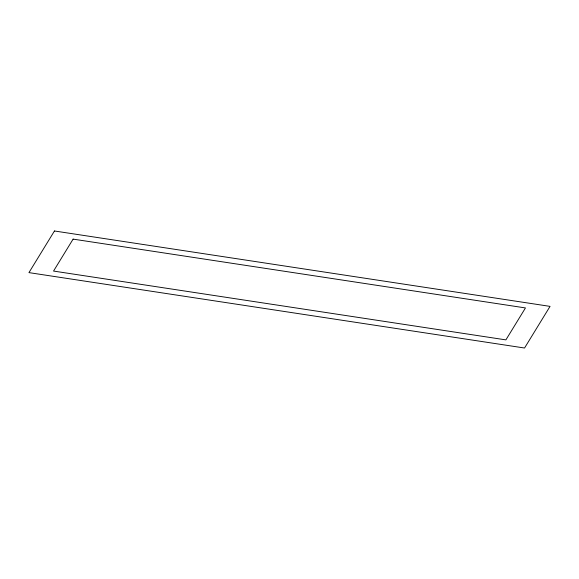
<?xml version="1.0" encoding="UTF-8"?>
<svg xmlns="http://www.w3.org/2000/svg" width="579" height="579" viewBox="0 0 579 579"><rect width="100%" height="100%" fill="white"/><g stroke="black" fill="none" stroke-linecap="round" stroke-linejoin="round"><path stroke-width="0.87" d="M54.455 230.985L28.95 272.622L524.545 348.015L550.05 306.378L54.455 230.985M73.106 239.12L53.536 271.066L505.894 339.88L525.464 307.934L73.106 239.12"/></g></svg>
